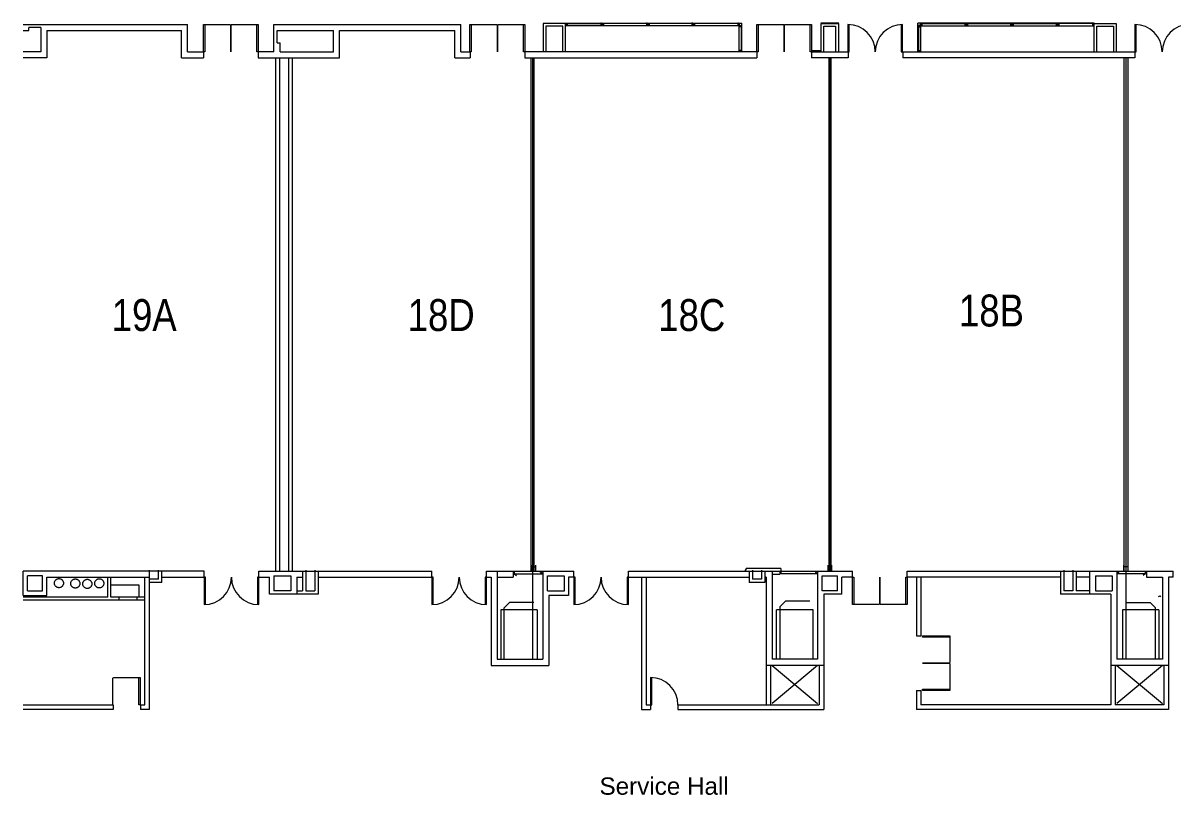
# Model space of a CAD drawing. Header units: inches. Extents: x -3410 to 5259, y -1080 to 3208.
# Drawn here: x 2180 to 3694, y 62 to 1079 of the extents above; entities that cross this region are included whole.
import ezdxf

# ---------------------------------------------------------------- set-up
doc = ezdxf.new("R2010")
doc.units = ezdxf.units.IN
doc.header["$LTSCALE"] = 48
doc.header["$MEASUREMENT"] = 0
for name, color, linetype, lineweight in [('Venue-Airwalls', 7, 'Continuous', 5), ('Venue-Text', 5, 'Continuous', 5), ('Venue-Text-Room ID', 5, 'Continuous', 5), ('Venue-Walls and Doors', 7, 'Continuous', 5)]:
    doc.layers.add(name, color=color, linetype=linetype, lineweight=lineweight)
doc.styles.add('Arial', font='Arial')
doc.styles.add('Arial Narrow', font='ARIALN.TTF')

# ---------------------------------------------------------------- blocks, each defined once
blk = doc.blocks.new('Group-155-1')
at = {"layer": 'Venue-Walls and Doors', "color": 7, "linetype": 'Continuous', "flags": 128}
blk.add_lwpolyline([(2325.28, -118.251), (2325.28, -154.251), (2327.029, -154.251), (2327.029, -118.251, 0.41421356), (2291.029, -154.251, 0.41421356), (2255.029, -118.251), (2255.029, -154.251), (2256.779, -154.251), (2256.779, -118.251)], format="xyb", dxfattribs=at)
blk = doc.blocks.new('Group-157-1')
at = {"layer": 'Venue-Walls and Doors', "color": 7, "linetype": 'Continuous', "flags": 128}
blk.add_lwpolyline([(1947.488, -118.251), (1947.488, -154.251), (1949.238, -154.251), (1949.238, -118.251, 0.41421356), (1913.238, -154.251, 0.41421356), (1877.238, -118.251), (1877.238, -154.251), (1878.988, -154.251), (1878.988, -118.251)], format="xyb", dxfattribs=at)
blk = doc.blocks.new('Group-158-1')
at = {"layer": 'Venue-Walls and Doors', "color": 7, "linetype": 'Continuous', "flags": 128}
blk.add_lwpolyline([(1953.489, -882.253), (1953.489, -846.253), (1955.238, -846.253), (1955.238, -882.253), (1920.238, -882.253, -0.41421356), (1919.238, -881.253), (1919.238, -846.253), (1919.238, -881.253, -0.41421356), (1918.238, -882.253), (1883.238, -882.253), (1883.238, -846.253), (1884.988, -846.253), (1884.988, -882.253)], format="xyb", dxfattribs=at)
blk = doc.blocks.new('Group-159-1')
at = {"layer": 'Venue-Walls and Doors', "color": 7, "linetype": 'Continuous', "flags": 128}
blk.add_lwpolyline([(1381.196, -118.251), (1381.196, -154.251), (1379.447, -154.251), (1379.447, -118.251), (1414.447, -118.251, -0.41421356), (1415.447, -119.251), (1415.447, -154.251), (1415.447, -119.251, -0.41421356), (1416.447, -118.251), (1451.447, -118.251), (1451.447, -154.251), (1449.697, -154.251), (1449.697, -118.251)], format="xyb", dxfattribs=at)
blk = doc.blocks.new('Group-160-1')
at = {"layer": 'Venue-Walls and Doors', "color": 7, "linetype": 'Continuous', "flags": 128}
blk.add_lwpolyline([(1330.987, -882.253), (1330.987, -846.253), (1329.238, -846.253), (1329.238, -882.253, 0.41421356), (1365.238, -846.253, 0.41421356), (1401.238, -882.253), (1401.238, -846.253), (1399.488, -846.253), (1399.488, -882.253)], format="xyb", dxfattribs=at)
blk = doc.blocks.new('Group-161-1')
at = {"layer": 'Venue-Walls and Doors', "color": 7, "linetype": 'Continuous', "flags": 128}
blk.add_lwpolyline([(1758.988, -118.251), (1758.988, -154.251), (1757.238, -154.251), (1757.238, -118.251), (1792.238, -118.251, -0.41421356), (1793.238, -119.251), (1793.238, -154.251), (1793.238, -119.251, -0.41421356), (1794.238, -118.251), (1829.238, -118.251), (1829.238, -154.251), (1827.488, -154.251), (1827.488, -118.251)], format="xyb", dxfattribs=at)
blk = doc.blocks.new('Group-162-1')
at = {"layer": 'Venue-Walls and Doors', "color": 7, "linetype": 'Continuous', "flags": 128}
blk.add_lwpolyline([(1517.797, -882.253), (1517.797, -846.253), (1516.047, -846.253), (1516.047, -882.253, 0.41421356), (1552.047, -846.253, 0.41421356), (1588.047, -882.253), (1588.047, -846.253), (1586.298, -846.253), (1586.298, -882.253)], format="xyb", dxfattribs=at)
blk = doc.blocks.new('Group-163-1')
at = {"layer": 'Venue-Walls and Doors', "color": 7, "linetype": 'Continuous', "flags": 128}
blk.add_lwpolyline([(1030.092, -118.251), (1030.092, -154.251), (1028.342, -154.251), (1028.342, -118.251), (1063.342, -118.251, -0.41421356), (1064.342, -119.251), (1064.342, -154.251), (1064.342, -119.251, -0.41421356), (1065.342, -118.251), (1100.342, -118.251), (1100.342, -154.251), (1098.592, -154.251), (1098.592, -118.251)], format="xyb", dxfattribs=at)
blk = doc.blocks.new('Group-164-1')
at = {"layer": 'Venue-Walls and Doors', "color": 7, "linetype": 'Continuous', "flags": 128}
blk.add_lwpolyline([(1030.987, -882.253), (1030.987, -846.253), (1029.238, -846.253), (1029.238, -882.253, 0.41421356), (1065.238, -846.253, 0.41421356), (1101.238, -882.253), (1101.238, -846.253), (1099.488, -846.253), (1099.488, -882.253)], format="xyb", dxfattribs=at)
blk = doc.blocks.new('Group-167-1')
at = {"layer": 'Venue-Walls and Doors', "color": 7, "linetype": 'Continuous', "flags": 128}
blk.add_lwpolyline([(2011.238, -925.003), (1975.238, -925.003), (1975.238, -923.253), (2011.238, -923.253), (2011.238, -958.253, -0.41421356), (2010.238, -959.253), (1975.238, -959.253), (2010.238, -959.253, -0.41421356), (2011.238, -960.253), (2011.238, -995.253), (1975.238, -995.253), (1975.238, -993.503), (2011.238, -993.503)], format="xyb", dxfattribs=at)
blk = doc.blocks.new('Group-181-1')
at = {"layer": 'Venue-Walls and Doors', "color": 7, "linetype": 'Continuous', "flags": 128}
blk.add_lwpolyline([(1653.238, -1014.253, 0.41421356), (1617.238, -978.253), (1617.238, -1014.253), (1618.987, -1014.253), (1618.987, -978.253)], format="xyb", dxfattribs=at)
blk = doc.blocks.new('Group-182-1')
at = {"layer": 'Venue-Walls and Doors', "color": 7, "linetype": 'Continuous', "flags": 128}
blk.add_lwpolyline([(909.238, -1014.255), (909.238, -979.255, -0.41421356), (910.238, -978.255), (945.238, -978.255), (945.238, -1014.255), (943.488, -1014.255), (943.488, -978.255)], format="xyb", dxfattribs=at)

msp = doc.modelspace()

# ---------------------------------------------------------------- linework, layer by layer
at = {"layer": 'Venue-Airwalls', "linetype": 'Continuous'}
for p, q in [((2848.9, 356.7), (2848.9, 1032.7)), ((2850.9, 240.7), (2850.9, 1032.7)), ((2852.9, 356.7), (2852.9, 1032.7)), ((3240.7, 1032.7), (3240.7, 356.7)), ((3242.2, 1032.7), (3242.2, 356.7)), ((3243.7, 1032.7), (3243.7, 356.7)), ((3630, 356.7), (3630, 1032.7)), ((3632.5, 240.7), (3632.5, 1032.7)), ((3635, 356.7), (3635, 1032.7)), ((2849.9, 364.7), (2849.9, 356.7)), ((2854.9, 356.7), (2854.9, 364.7)), ((3239.7, 364.7), (3239.7, 356.7)), ((3244.7, 356.7), (3244.7, 364.7)), ((3629.5, 356.7), (3629.5, 364.7)), ((3634.5, 364.7), (3634.5, 356.7)), ((2850.4, 362.7), (2854.4, 362.7)), ((3240.2, 362.7), (3244.2, 362.7)), ((3634, 362.7), (3630, 362.7))]:
    msp.add_line(p, q, dxfattribs=at)
at = {"layer": 'Venue-Walls and Doors', "linetype": 'Continuous'}
for p, q in [((2179.7, 1076.7), (2396.4, 1076.7)), ((2396.4, 1040.7), (2396.4, 1076.7)), ((2510.2, 1076.7), (2756.4, 1076.7)), ((2510.2, 1040.7), (2510.2, 1076.7)), ((2756.4, 1040.7), (2756.4, 1076.7)), ((2864.8, 1078.1), (2864.8, 1040.7)), ((2894.2, 1078.1), (2864.8, 1078.1)), ((2894.2, 1040.7), (2894.2, 1078.1)), ((2894.8, 1078), (2941.9, 1078)), ((3001.8, 1078), (2942.8, 1078)), ((3061.8, 1078), (3002.8, 1078)), ((3122.2, 1078), (3062.8, 1078)), ((3126.2, 1040.7), (3126.2, 1078.7)), ((3254.2, 1078.7), (3230.2, 1078.7)), ((3230.8, 1040.7), (3230.8, 1078.1)), ((3230.8, 1078.1), (3253.5, 1078.1)), ((3253.5, 1078.1), (3253.5, 1040.7)), ((3590.2, 1078.7), (3358.2, 1078.7)), ((3358.2, 1040.7), (3358.2, 1078.7)), ((3362.1, 1078), (3421.5, 1078)), ((3422.5, 1078), (3481.5, 1078)), ((3482.5, 1078), (3541.5, 1078)), ((3589.5, 1078), (3542.4, 1078)), ((3590.2, 1075.1), (3590.2, 1078.7)), ((3590.2, 1040.7), (3590.2, 1078.1)), ((3590.2, 1078.1), (3619.5, 1078.1)), ((3619.5, 1078.1), (3619.5, 1040.7)), ((2179.7, 1068.7), (2187.2, 1068.7)), ((2187.2, 1068.7), (2187.2, 1072.7)), ((2203.2, 1072.7), (2187.2, 1072.7)), ((2203.2, 1072.7), (2203.2, 1040.7)), ((2211.2, 1068.7), (2211.2, 1032.7)), ((2211.2, 1068.7), (2388.4, 1068.7)), ((2388.4, 1032.7), (2388.4, 1068.7)), ((2514.2, 1068.7), (2588.4, 1068.7)), ((2514.2, 1052.7), (2514.2, 1068.7)), ((2588.4, 1040.7), (2588.4, 1068.7)), ((2596.4, 1032.7), (2596.4, 1068.7)), ((2596.4, 1068.7), (2748.4, 1068.7)), ((2748.4, 1032.7), (2748.4, 1068.7)), ((2890.5, 1074.5), (2868.4, 1074.5)), ((2868.4, 1074.5), (2868.4, 1040.7)), ((2890.5, 1040.7), (2890.5, 1074.5)), ((3122.5, 1075.1), (3122.5, 1040.7)), ((3125.4, 1075.1), (3125.4, 1041.1)), ((3234.4, 1074.5), (3249.9, 1074.5)), ((3234.4, 1040.7), (3234.4, 1074.5)), ((3249.9, 1074.5), (3249.9, 1040.7)), ((3358.9, 1075.1), (3358.9, 1041.1)), ((3361.8, 1075.1), (3361.8, 1040.7)), ((3361.8, 1075.1), (3590.2, 1075.1)), ((3593.8, 1074.5), (3615.9, 1074.5)), ((3593.8, 1040.7), (3593.8, 1074.5)), ((3615.9, 1074.5), (3615.9, 1040.7)), ((2514.2, 1052.7), (2518.2, 1052.7)), ((2518.2, 1040.7), (2518.2, 1052.7)), ((2203.2, 1040.7), (2179.7, 1040.7)), ((2211.2, 1032.7), (2179.7, 1032.7)), ((2388.4, 1032.7), (2417.3, 1032.7)), ((2396.4, 1040.7), (2417.3, 1040.7)), ((2417.3, 1040.7), (2417.3, 1032.7)), ((2510.2, 1040.7), (2489.3, 1040.7)), ((2489.3, 1040.7), (2489.3, 1032.7)), ((2489.3, 1032.7), (2596.4, 1032.7)), ((2512.7, 356.7), (2512.7, 1032.7)), ((2517.7, 356.7), (2517.7, 1032.7)), ((2518.2, 1040.7), (2588.4, 1040.7)), ((2529.2, 1032.7), (2529.2, 356.7)), ((2534.2, 1032.7), (2534.2, 356.7)), ((2748.4, 1032.7), (2768.4, 1032.7)), ((2756.4, 1040.7), (2768.4, 1040.7)), ((2768.4, 1040.7), (2768.4, 1032.7)), ((2840.4, 1040.7), (2840.4, 1032.7)), ((3146.2, 1040.7), (2840.4, 1040.7)), ((2840.4, 1032.7), (3146.2, 1032.7)), ((3146.2, 1040.7), (3146.2, 1032.7)), ((3230.2, 1042.2), (3218.2, 1042.2)), ((3218.2, 1040.7), (3266.2, 1040.7)), ((3218.2, 1040.7), (3218.2, 1032.7)), ((3266.2, 1032.7), (3218.2, 1032.7)), ((3266.2, 1040.7), (3266.2, 1032.7)), ((3338.2, 1040.7), (3644, 1040.7)), ((3338.2, 1040.7), (3338.2, 1032.7)), ((3644, 1032.7), (3338.2, 1032.7)), ((3644, 1040.7), (3644, 1032.7)), ((2418.2, 356.7), (2179.7, 356.7)), ((2179.7, 324.7), (2179.7, 356.7)), ((2185.4, 330.7), (2185.4, 350.7)), ((2205.2, 350.7), (2185.4, 350.7)), ((2205.2, 330.7), (2205.2, 350.7)), ((2211.2, 324.7), (2211.2, 348.7)), ((2211.2, 348.7), (2346.2, 348.7)), ((2291.2, 322.7), (2291.2, 348.7)), ((2295.2, 322.7), (2295.2, 348.7)), ((2340.2, 180.7), (2340.2, 348.7)), ((2346.2, 174.7), (2346.2, 358.2)), ((2358.2, 346.2), (2358.2, 358.2)), ((2362.4, 342), (2362.4, 356.7)), ((2362.4, 348.7), (2418.2, 348.7)), ((2418.2, 348.7), (2418.2, 356.7)), ((2490.2, 356.7), (2718.2, 356.7)), ((2490.2, 348.7), (2490.2, 356.7)), ((2490.2, 348.7), (2504.2, 348.7)), ((2504.2, 326.7), (2504.2, 348.7)), ((2510.2, 350.7), (2510.2, 330.7)), ((2510.2, 350.7), (2532.2, 350.7)), ((2532.2, 350.7), (2532.2, 330.7)), ((2540.2, 348.7), (2547.9, 348.7)), ((2540.2, 348.7), (2540.2, 326.7)), ((2547.9, 356.7), (2547.9, 331)), ((2552.2, 358.2), (2552.2, 331)), ((2564.2, 358.2), (2564.2, 331)), ((2568.4, 356.7), (2568.4, 326.7)), ((2568.4, 348.7), (2718.2, 348.7)), ((2718.2, 348.7), (2718.2, 356.7)), ((2790.2, 348.7), (2790.2, 356.7)), ((2790.2, 356.7), (2905, 356.7)), ((2790.2, 348.7), (2796.2, 348.7)), ((2796.2, 348.7), (2796.2, 232.7)), ((2804.2, 356.7), (2804.2, 240.7)), ((2804.2, 348.7), (2825.2, 348.7)), ((2825.2, 356.7), (2825.2, 348.7)), ((2825.2, 353.2), (2864.2, 353.2)), ((2826.7, 356.7), (2826.7, 353.2)), ((2826.7, 353.2), (2829.5, 351.2)), ((2861.4, 355), (2861.4, 356.7)), ((2861.4, 355), (2862.7, 355)), ((2862.7, 355), (2862.7, 353.2)), ((2864.2, 356.7), (2864.2, 240.7)), ((2870.2, 350.7), (2892.2, 350.7)), ((2870.2, 330.7), (2870.2, 350.7)), ((2892.2, 350.7), (2892.2, 330.4)), ((2898.2, 348.7), (2898.2, 324.7)), ((2905, 348.7), (2898.2, 348.7)), ((2905, 348.7), (2905, 356.7)), ((2977, 356.7), (3272.2, 356.7)), ((2977, 348.7), (2977, 356.7)), ((2977, 348.7), (3136, 348.7)), ((2994.2, 348.7), (2994.2, 174.7)), ((3000.2, 348.7), (3000.2, 180.7)), ((3130.7, 358.5), (3130.7, 356.7)), ((3130.7, 358.5), (3131.9, 358.5)), ((3177.7, 360.2), (3131.9, 360.2)), ((3131.9, 358.5), (3131.9, 360.2)), ((3136, 356.7), (3136, 342)), ((3140.3, 358.2), (3140.3, 346.2)), ((3152.3, 358.2), (3152.3, 346.2)), ((3156.5, 356.7), (3156.5, 342)), ((3158.2, 348.7), (3156.5, 348.7)), ((3158.2, 348.7), (3158.2, 180.7)), ((3166.2, 356.7), (3166.2, 240.7)), ((3166.2, 352.7), (3176.2, 352.7)), ((3176.2, 356.7), (3176.2, 352.7)), ((3226.2, 353.2), (3176.2, 353.2)), ((3177.7, 360.2), (3177.7, 353.2)), ((3224.7, 355), (3223.4, 355)), ((3223.4, 355), (3223.4, 353.2)), ((3224.7, 356.7), (3224.7, 355)), ((3226.2, 356.7), (3226.2, 240.7)), ((3232.2, 330.7), (3232.2, 350.7)), ((3232.2, 350.7), (3252.2, 350.7)), ((3252.2, 330.7), (3252.2, 350.7)), ((3272.2, 348.7), (3258.2, 348.7)), ((3258.2, 326.7), (3258.2, 348.7)), ((3272.2, 348.7), (3272.2, 356.7)), ((3344.2, 348.7), (3344.2, 356.7)), ((3344.2, 356.7), (3694.2, 356.7)), ((3546, 348.7), (3344.2, 348.7)), ((3356.2, 348.7), (3356.2, 271.7)), ((3362.2, 348.7), (3362.2, 271.7)), ((3546, 356.7), (3546, 326.7)), ((3550.3, 358.2), (3550.3, 331)), ((3562.3, 358.2), (3562.3, 331)), ((3566.5, 356.7), (3566.5, 331)), ((3584.2, 348.7), (3566.5, 348.7)), ((3584.2, 356.7), (3584.2, 326.7)), ((3592.2, 350.7), (3592.2, 330.7)), ((3592.2, 350.7), (3614.2, 350.7)), ((3614.2, 350.7), (3614.2, 330.7)), ((3620.2, 356.7), (3620.2, 240.7)), ((3659.2, 353.2), (3620.2, 353.2)), ((3622.9, 355), (3621.7, 355)), ((3621.7, 355), (3621.7, 353.2)), ((3622.9, 355), (3622.9, 356.7)), ((3657.7, 353.2), (3654.8, 351.2)), ((3657.7, 356.7), (3657.7, 353.2)), ((3659.2, 356.7), (3659.2, 348.7)), ((3659.2, 348.7), (3680.2, 348.7)), ((3680.2, 348.7), (3680.2, 240.7)), ((3694.2, 348.7), (3688.2, 348.7)), ((3688.2, 348.7), (3688.2, 174.7)), ((3694.2, 348.7), (3694.2, 356.7)), ((2358.2, 346.2), (2346.2, 346.2)), ((2362.4, 342), (2346.2, 342)), ((3156.5, 342), (3136, 342)), ((3152.3, 346.2), (3140.3, 346.2)), ((2179.7, 324.7), (2211.2, 324.7)), ((2291.2, 322.7), (2179.7, 322.7)), ((2340.2, 318.7), (2179.7, 318.7)), ((2185.4, 330.7), (2205.2, 330.7)), ((2340.2, 322.7), (2295.2, 322.7)), ((2305.7, 322.7), (2305.7, 318.7)), ((2329.7, 322.7), (2329.7, 318.7)), ((2568.4, 326.7), (2504.2, 326.7)), ((2532.2, 330.7), (2510.2, 330.7)), ((2540.2, 331), (2547.9, 331)), ((2552.2, 331), (2564.2, 331)), ((2892.2, 330.4), (2870.2, 330.4)), ((2898.2, 324.7), (2872.2, 324.7)), ((2872.2, 324.7), (2872.2, 232.7)), ((3252.2, 330.7), (3232.2, 330.7)), ((3258.2, 326.7), (3234.2, 326.7)), ((3234.2, 326.7), (3234.2, 174.7)), ((3612.2, 326.7), (3546, 326.7)), ((3562.3, 331), (3550.3, 331)), ((3584.2, 331), (3566.5, 331)), ((3592.2, 330.7), (3614.2, 330.7)), ((3612.2, 326.7), (3612.2, 180.7)), ((3676.2, 323.8), (3674.7, 322.8)), ((3676.9, 322.8), (3676.2, 323.8)), ((3678.3, 323.8), (3676.9, 322.8)), ((2808.9, 305.9), (2808.9, 240.7)), ((2856.9, 305.9), (2808.9, 305.9)), ((2813.4, 308.4), (2820.4, 315.4)), ((2813.4, 240.7), (2813.4, 308.4)), ((2852.4, 315.4), (2820.4, 315.4)), ((2856.9, 305.9), (2856.9, 240.7)), ((3172.2, 240.7), (3172.2, 305.9)), ((3220.2, 305.9), (3172.2, 305.9)), ((3176.7, 310.4), (3183.7, 317.4)), ((3176.7, 240.7), (3176.7, 310.4)), ((3215.7, 317.4), (3183.7, 317.4)), ((3220.2, 240.7), (3220.2, 305.9)), ((3627.5, 305.9), (3627.5, 240.7)), ((3675.5, 305.9), (3627.5, 305.9)), ((3632, 315.4), (3664, 315.4)), ((3671, 308.4), (3664, 315.4)), ((3671, 240.7), (3671, 308.4)), ((3675.5, 305.9), (3675.5, 240.7)), ((3356.2, 271.7), (3362.2, 271.7)), ((2796.2, 232.7), (2872.2, 232.7)), ((2804.2, 240.7), (2864.2, 240.7)), ((3234.2, 232.7), (3158.2, 232.7)), ((3164.2, 232.7), (3164.2, 180.7)), ((3226.2, 240.7), (3166.2, 240.7)), ((3226.2, 232.7), (3166.2, 182.7)), ((3166.2, 232.7), (3226.2, 182.7)), ((3228.2, 232.7), (3228.2, 180.7)), ((3688.2, 232.7), (3612.2, 232.7)), ((3618.2, 232.7), (3618.2, 180.7)), ((3680.2, 240.7), (3620.2, 240.7)), ((3680.2, 232.7), (3620.2, 182.7)), ((3620.2, 232.7), (3680.2, 182.7)), ((3682.2, 232.7), (3682.2, 180.7)), ((3356.2, 199.7), (3362.2, 199.7)), ((3356.2, 199.7), (3356.2, 174.7)), ((3362.2, 199.7), (3362.2, 180.7)), ((2179.7, 180.7), (2298.2, 180.7)), ((2298.2, 174.7), (2179.7, 174.7)), ((2298.2, 180.7), (2298.2, 174.7)), ((2334.2, 180.7), (2340.2, 180.7)), ((2334.2, 180.7), (2334.2, 174.7)), ((2346.2, 174.7), (2334.2, 174.7)), ((2994.2, 174.7), (3006.2, 174.7)), ((3000.2, 180.7), (3006.2, 180.7)), ((3006.2, 180.7), (3006.2, 174.7)), ((3042.2, 180.7), (3228.2, 180.7)), ((3042.2, 180.7), (3042.2, 174.7)), ((3042.2, 174.7), (3234.2, 174.7)), ((3688.2, 174.7), (3356.2, 174.7)), ((3612.2, 180.7), (3362.2, 180.7)), ((3682.2, 180.7), (3618.2, 180.7))]:
    msp.add_line(p, q, dxfattribs=at)
at = {"layer": 'Venue-Walls and Doors', "linetype": 'Continuous', "flags": 128}
for points in [[(3122.5, 1075.1), (2894.2, 1075.1), (2894.2, 1078.7), (3126.2, 1078.7)], [(2894.5, 1078.7), (2894.5, 1075.5), (2896.4, 1075.5), (2896.4, 1075.1)], [(2896.1, 1078.1), (2895, 1078.1), (2895, 1078.4), (2896.1, 1078.4), (2896.1, 1078.1)], [(2896.1, 1077.9), (2896.1, 1075.6), (2895, 1075.6), (2895, 1077.9), (2896.1, 1077.9)], [(2940.4, 1075.1), (2940.4, 1075.5), (2942.2, 1075.5), (2942.2, 1078.7)], [(2940.6, 1078.1), (2941.7, 1078.1), (2941.7, 1078.4), (2940.6, 1078.4), (2940.6, 1078.1)], [(2940.6, 1077.9), (2940.6, 1075.6), (2941.7, 1075.6), (2941.7, 1077.9), (2940.6, 1077.9)], [(2942.5, 1078.7), (2942.5, 1075.5), (2944.4, 1075.5), (2944.4, 1075.1)], [(2944.1, 1078.1), (2943, 1078.1), (2943, 1078.4), (2944.1, 1078.4), (2944.1, 1078.1)], [(2944.1, 1077.9), (2944.1, 1075.6), (2943, 1075.6), (2943, 1077.9), (2944.1, 1077.9)], [(3000.4, 1075.1), (3000.4, 1075.5), (3002.2, 1075.5), (3002.2, 1078.7)], [(3000.6, 1078.1), (3001.7, 1078.1), (3001.7, 1078.4), (3000.6, 1078.4), (3000.6, 1078.1)], [(3000.6, 1077.9), (3000.6, 1075.6), (3001.7, 1075.6), (3001.7, 1077.9), (3000.6, 1077.9)], [(3002.5, 1078.7), (3002.5, 1075.5), (3004.4, 1075.5), (3004.4, 1075.1)], [(3004.1, 1078.1), (3003, 1078.1), (3003, 1078.4), (3004.1, 1078.4), (3004.1, 1078.1)], [(3004.1, 1077.9), (3004.1, 1075.6), (3003, 1075.6), (3003, 1077.9), (3004.1, 1077.9)], [(3060.4, 1075.1), (3060.4, 1075.5), (3062.2, 1075.5), (3062.2, 1078.7)], [(3060.6, 1078.1), (3061.7, 1078.1), (3061.7, 1078.4), (3060.6, 1078.4), (3060.6, 1078.1)], [(3060.6, 1077.9), (3060.6, 1075.6), (3061.7, 1075.6), (3061.7, 1077.9), (3060.6, 1077.9)], [(3062.5, 1078.7), (3062.5, 1075.5), (3064.4, 1075.5), (3064.4, 1075.1)], [(3064.1, 1078.1), (3063, 1078.1), (3063, 1078.4), (3064.1, 1078.4), (3064.1, 1078.1)], [(3064.1, 1077.9), (3064.1, 1075.6), (3063, 1075.6), (3063, 1077.9), (3064.1, 1077.9)], [(3120.7, 1075.1), (3120.7, 1075.5), (3122.5, 1075.5), (3122.5, 1078.7)], [(3121, 1078.1), (3122, 1078.1), (3122, 1078.4), (3121, 1078.4), (3121, 1078.1)], [(3121, 1077.9), (3121, 1075.6), (3122, 1075.6), (3122, 1077.9), (3121, 1077.9)], [(3122.9, 1078.7), (3122.9, 1075.5), (3126.2, 1075.5)], [(3361.4, 1078.7), (3361.4, 1075.5), (3358.2, 1075.5)], [(3363.6, 1075.1), (3363.6, 1075.5), (3361.8, 1075.5), (3361.8, 1078.7)], [(3363.4, 1078.1), (3362.3, 1078.1), (3362.3, 1078.4), (3363.4, 1078.4), (3363.4, 1078.1)], [(3363.4, 1077.9), (3363.4, 1075.6), (3362.3, 1075.6), (3362.3, 1077.9), (3363.4, 1077.9)], [(3421.8, 1078.7), (3421.8, 1075.5), (3420, 1075.5), (3420, 1075.1)], [(3420.2, 1078.1), (3421.3, 1078.1), (3421.3, 1078.4), (3420.2, 1078.4), (3420.2, 1078.1)], [(3420.2, 1077.9), (3420.2, 1075.6), (3421.3, 1075.6), (3421.3, 1077.9), (3420.2, 1077.9)], [(3424, 1075.1), (3424, 1075.5), (3422.2, 1075.5), (3422.2, 1078.7)], [(3423.7, 1078.1), (3422.7, 1078.1), (3422.7, 1078.4), (3423.7, 1078.4), (3423.7, 1078.1)], [(3423.7, 1077.9), (3423.7, 1075.6), (3422.7, 1075.6), (3422.7, 1077.9), (3423.7, 1077.9)], [(3481.8, 1078.7), (3481.8, 1075.5), (3480, 1075.5), (3480, 1075.1)], [(3480.2, 1078.1), (3481.3, 1078.1), (3481.3, 1078.4), (3480.2, 1078.4), (3480.2, 1078.1)], [(3480.2, 1077.9), (3480.2, 1075.6), (3481.3, 1075.6), (3481.3, 1077.9), (3480.2, 1077.9)], [(3484, 1075.1), (3484, 1075.5), (3482.2, 1075.5), (3482.2, 1078.7)], [(3483.7, 1078.1), (3482.7, 1078.1), (3482.7, 1078.4), (3483.7, 1078.4), (3483.7, 1078.1)], [(3483.7, 1077.9), (3483.7, 1075.6), (3482.7, 1075.6), (3482.7, 1077.9), (3483.7, 1077.9)], [(3541.8, 1078.7), (3541.8, 1075.5), (3540, 1075.5), (3540, 1075.1)], [(3540.2, 1078.1), (3541.3, 1078.1), (3541.3, 1078.4), (3540.2, 1078.4), (3540.2, 1078.1)], [(3540.2, 1077.9), (3540.2, 1075.6), (3541.3, 1075.6), (3541.3, 1077.9), (3540.2, 1077.9)], [(3544, 1075.1), (3544, 1075.5), (3542.2, 1075.5), (3542.2, 1078.7)], [(3543.7, 1078.1), (3542.7, 1078.1), (3542.7, 1078.4), (3543.7, 1078.4), (3543.7, 1078.1)], [(3543.7, 1077.9), (3543.7, 1075.6), (3542.7, 1075.6), (3542.7, 1077.9), (3543.7, 1077.9)], [(3589.8, 1078.7), (3589.8, 1075.5), (3588, 1075.5), (3588, 1075.1)], [(3588.2, 1078.1), (3589.3, 1078.1), (3589.3, 1078.4), (3588.2, 1078.4), (3588.2, 1078.1)], [(3588.2, 1077.9), (3588.2, 1075.6), (3589.3, 1075.6), (3589.3, 1077.9), (3588.2, 1077.9)], [(3126.2, 1075.1), (3122.9, 1075.1), (3122.9, 1073.3), (3122.5, 1073.3)], [(3125.3, 1073.6), (3123, 1073.6), (3123, 1074.6), (3125.3, 1074.6), (3125.3, 1073.6)], [(3125.5, 1073.6), (3125.5, 1074.6), (3125.8, 1074.6), (3125.8, 1073.6), (3125.5, 1073.6)], [(3358.2, 1075.1), (3361.4, 1075.1), (3361.4, 1073.3), (3361.8, 1073.3)], [(3358.8, 1073.6), (3358.8, 1074.6), (3358.5, 1074.6), (3358.5, 1073.6), (3358.8, 1073.6)], [(3359, 1073.6), (3361.3, 1073.6), (3361.3, 1074.6), (3359, 1074.6), (3359, 1073.6)], [(3126.2, 1041.1), (3122.9, 1041.1), (3122.9, 1042.9), (3122.5, 1042.9)], [(3125.3, 1042.7), (3123, 1042.7), (3123, 1041.6), (3125.3, 1041.6), (3125.3, 1042.7)], [(3125.5, 1042.7), (3125.5, 1041.6), (3125.8, 1041.6), (3125.8, 1042.7), (3125.5, 1042.7)], [(3358.2, 1041.1), (3361.4, 1041.1), (3361.4, 1042.9), (3361.8, 1042.9)], [(3358.8, 1042.7), (3358.8, 1041.6), (3358.5, 1041.6), (3358.5, 1042.7), (3358.8, 1042.7)], [(3359, 1042.7), (3361.3, 1042.7), (3361.3, 1041.6), (3359, 1041.6), (3359, 1042.7)], [(2295.2, 338.7), (2332.2, 338.7), (2332.2, 322.7)]]:
    msp.add_lwpolyline(points, dxfattribs=at)
for points in [[(2233, 341), (2232.9, 340.4), (2232.8, 339.8), (2232.7, 339.3), (2232.5, 338.7), (2232.2, 338.2), (2231.9, 337.7), (2231.6, 337.2), (2231.2, 336.8), (2230.8, 336.4), (2230.3, 336), (2229.8, 335.7), (2229.3, 335.5), (2228.7, 335.3), (2228.1, 335.1), (2227.5, 335), (2227, 335), (2226.4, 335), (2225.8, 335.1), (2225.2, 335.3), (2224.7, 335.5), (2224.1, 335.7), (2223.6, 336), (2223.2, 336.4), (2222.7, 336.8), (2222.3, 337.2), (2222, 337.7), (2221.7, 338.2), (2221.4, 338.7), (2221.2, 339.3), (2221.1, 339.8), (2221, 340.4), (2221, 341), (2221, 341.6), (2221.1, 342.2), (2221.2, 342.8), (2221.4, 343.3), (2221.7, 343.8), (2222, 344.3), (2222.3, 344.8), (2222.7, 345.3), (2223.2, 345.7), (2223.6, 346), (2224.1, 346.3), (2224.7, 346.6), (2225.2, 346.8), (2225.8, 346.9), (2226.4, 347), (2227, 347), (2227.5, 347), (2228.1, 346.9), (2228.7, 346.8), (2229.3, 346.6), (2229.8, 346.3), (2230.3, 346), (2230.8, 345.7), (2231.2, 345.3), (2231.6, 344.8), (2231.9, 344.3), (2232.2, 343.8), (2232.5, 343.3), (2232.7, 342.8), (2232.8, 342.2), (2232.9, 341.6)], [(2254.6, 340.6), (2254.5, 340), (2254.4, 339.4), (2254.3, 338.8), (2254.1, 338.3), (2253.8, 337.7), (2253.5, 337.2), (2253.2, 336.7), (2252.8, 336.3), (2252.4, 335.9), (2251.9, 335.6), (2251.4, 335.3), (2250.8, 335), (2250.3, 334.8), (2249.7, 334.7), (2249.1, 334.6), (2248.6, 334.6), (2248, 334.6), (2247.4, 334.7), (2246.8, 334.8), (2246.3, 335), (2245.7, 335.3), (2245.2, 335.6), (2244.7, 335.9), (2244.3, 336.3), (2243.9, 336.7), (2243.6, 337.2), (2243.3, 337.7), (2243, 338.3), (2242.8, 338.8), (2242.7, 339.4), (2242.6, 340), (2242.6, 340.6), (2242.6, 341.1), (2242.7, 341.7), (2242.8, 342.3), (2243, 342.8), (2243.3, 343.4), (2243.6, 343.9), (2243.9, 344.4), (2244.3, 344.8), (2244.7, 345.2), (2245.2, 345.5), (2245.7, 345.8), (2246.3, 346.1), (2246.8, 346.3), (2247.4, 346.4), (2248, 346.5), (2248.6, 346.6), (2249.1, 346.5), (2249.7, 346.4), (2250.3, 346.3), (2250.8, 346.1), (2251.4, 345.8), (2251.9, 345.5), (2252.4, 345.2), (2252.8, 344.8), (2253.2, 344.4), (2253.5, 343.9), (2253.8, 343.4), (2254.1, 342.8), (2254.3, 342.3), (2254.4, 341.7), (2254.5, 341.1)], [(2270.3, 340.1), (2270.3, 339.5), (2270.2, 338.9), (2270.1, 338.3), (2269.9, 337.8), (2269.6, 337.3), (2269.3, 336.8), (2269, 336.3), (2268.6, 335.8), (2268.2, 335.4), (2267.7, 335.1), (2267.2, 334.8), (2266.6, 334.5), (2266.1, 334.3), (2265.5, 334.2), (2264.9, 334.1), (2264.3, 334.1), (2263.8, 334.1), (2263.2, 334.2), (2262.6, 334.3), (2262, 334.5), (2261.5, 334.8), (2261, 335.1), (2260.5, 335.4), (2260.1, 335.8), (2259.7, 336.3), (2259.4, 336.8), (2259.1, 337.3), (2258.8, 337.8), (2258.6, 338.3), (2258.5, 338.9), (2258.4, 339.5), (2258.3, 340.1), (2258.4, 340.7), (2258.5, 341.3), (2258.6, 341.8), (2258.8, 342.4), (2259.1, 342.9), (2259.4, 343.4), (2259.7, 343.9), (2260.1, 344.3), (2260.5, 344.7), (2261, 345.1), (2261.5, 345.4), (2262, 345.6), (2262.6, 345.8), (2263.2, 346), (2263.8, 346.1), (2264.3, 346.1), (2264.9, 346.1), (2265.5, 346), (2266.1, 345.8), (2266.6, 345.6), (2267.2, 345.4), (2267.7, 345.1), (2268.2, 344.7), (2268.6, 344.3), (2269, 343.9), (2269.3, 343.4), (2269.6, 342.9), (2269.9, 342.4), (2270.1, 341.8), (2270.2, 341.3), (2270.3, 340.7)], [(2286.1, 340.8), (2286.1, 340.2), (2286, 339.6), (2285.9, 339), (2285.7, 338.5), (2285.4, 338), (2285.1, 337.5), (2284.8, 337), (2284.4, 336.5), (2283.9, 336.1), (2283.5, 335.8), (2283, 335.5), (2282.4, 335.2), (2281.9, 335), (2281.3, 334.9), (2280.7, 334.8), (2280.1, 334.8), (2279.5, 334.8), (2279, 334.9), (2278.4, 335), (2277.8, 335.2), (2277.3, 335.5), (2276.8, 335.8), (2276.3, 336.1), (2275.9, 336.5), (2275.5, 337), (2275.1, 337.5), (2274.8, 338), (2274.6, 338.5), (2274.4, 339), (2274.3, 339.6), (2274.2, 340.2), (2274.1, 340.8), (2274.2, 341.4), (2274.3, 342), (2274.4, 342.5), (2274.6, 343.1), (2274.8, 343.6), (2275.1, 344.1), (2275.5, 344.6), (2275.9, 345), (2276.3, 345.4), (2276.8, 345.8), (2277.3, 346.1), (2277.8, 346.3), (2278.4, 346.5), (2279, 346.7), (2279.5, 346.8), (2280.1, 346.8), (2280.7, 346.8), (2281.3, 346.7), (2281.9, 346.5), (2282.4, 346.3), (2283, 346.1), (2283.5, 345.8), (2283.9, 345.4), (2284.4, 345), (2284.8, 344.6), (2285.1, 344.1), (2285.4, 343.6), (2285.7, 343.1), (2285.9, 342.5), (2286, 342), (2286.1, 341.4)]]:
    msp.add_lwpolyline(points, close=True, dxfattribs=at)

# ---------------------------------------------------------------- block references
at = {"layer": 'Venue-Walls and Doors'}
for name in ['Group-163-1', 'Group-159-1', 'Group-161-1', 'Group-157-1', 'Group-155-1', 'Group-164-1', 'Group-160-1', 'Group-162-1', 'Group-158-1', 'Group-167-1', 'Group-182-1', 'Group-181-1']:
    msp.add_blockref(name, (1388.9, 1195), dxfattribs=at)

# ---------------------------------------------------------------- texts
at = {"layer": 'Venue-Text', "insert": (3024, 73.6), "char_height": 22.833, "attachment_point": 5, "line_spacing_factor": 0.970891, "style": 'Arial'}
msp.add_mtext('Service Hall', dxfattribs=at)
at = {"layer": 'Venue-Text-Room ID', "char_height": 42, "attachment_point": 1, "line_spacing_factor": 0.972647, "style": 'Arial Narrow'}
for s, insert in [('19A', (2296.5, 715.1)), ('18D', (2686.3, 715.1)), ('18C', (3016.3, 715.1)), ('18B', (3412.3, 721.1))]:
    msp.add_mtext(s, dxfattribs=dict(at, insert=insert))

doc.saveas('drawing.dxf')
